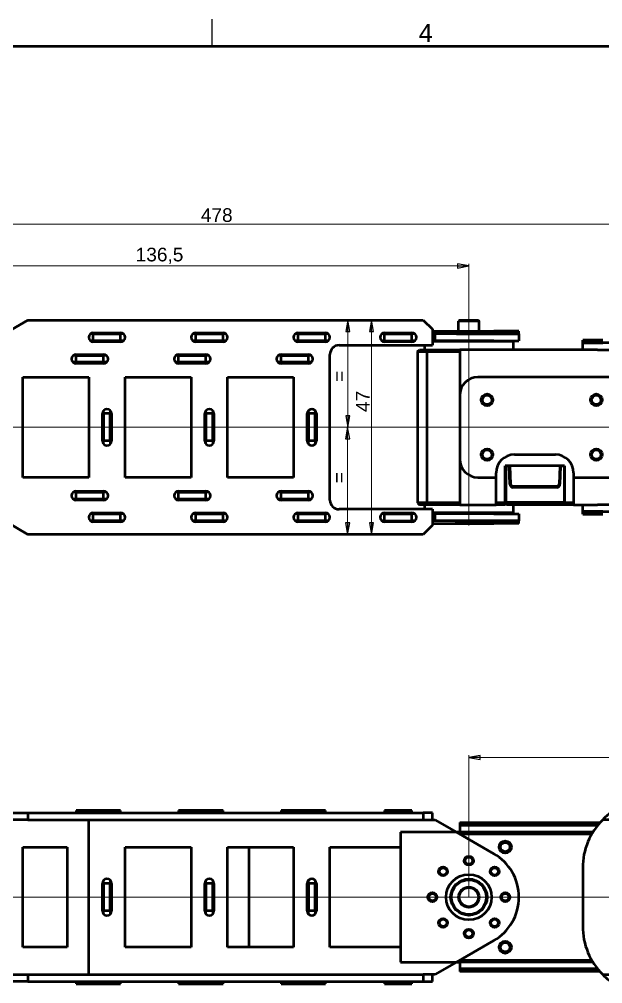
# Model space of a CAD drawing. Header units: millimetres. Extents: x 0 to 590, y 4 to 416.
# Drawn here: x 259.7 to 387.9, y 204.3 to 416 of the extents above; entities that cross this region are included whole.
import ezdxf

# ---------------------------------------------------------------- set-up
doc = ezdxf.new("R2010")
doc.units = ezdxf.units.MM
doc.linetypes.add('CHAIN', pattern=[0.3543, 0.2362, -0.0295, 0.0591, -0.0295])
for name, color, linetype, lineweight in [('Centerline(INTECO)', 7, 'CHAIN', 18), ('Dimensions(INTECO)', 7, 'Continuous', 25), ('Sketch Geometry(INTECO)', 7, 'Continuous', 50), ('Symbols(INTECO)', 7, 'Continuous', 18)]:
    doc.layers.add(name, color=color, linetype=linetype, lineweight=lineweight)
doc.layers.add('Visible Edges(INTECO)', color=7, linetype='Continuous', lineweight=50, true_color=0x262659)
doc.styles.add('Current-ISO-INTECO', font='arial.ttf')
doc.styles.add('Current-ISO-INTECODimensionsText', font='arial.ttf')
doc.dimstyles.new('ISO - INTECO', dxfattribs={"dimtxt": 3, "dimasz": 2.5, "dimexe": 0.5, "dimexo": 0, "dimgap": 0.4, "dimtad": 1, "dimrnd": 1e-08, "dimzin": 0, "dimtxsty": 'Current-ISO-INTECODimensionsText', "dimblk": 'Filled-3', "dimcen": 0.09, "dimdle": 7, "dimclrd": 7, "dimclre": 7, "dimclrt": 7, "dimadec": 1, "dimazin": 0, "dimtfac": 0.666667, "dimtmove": 0, "dimatfit": 3, "dimfxl": 1, "dimtolj": 1, "dimlwd": 15, "dimlwe": 15, "dimarcsym": 0})

# ---------------------------------------------------------------- blocks, each defined once
blk = doc.blocks.new('Borders INTECO Okvir')
at = {"layer": 'Sketch Geometry(INTECO)', "lineweight": 25}
blk.add_line((302, 416), (302, 410), dxfattribs=at)
at = {"layer": 'Sketch Geometry(INTECO)'}
blk.add_line((584, 410), (20, 410), dxfattribs=at)
at = {"layer": 'Symbols(INTECO)', "color": 7, "insert": (349, 415), "char_height": 4, "attachment_point": 2, "style": 'Current-ISO-INTECO'}
blk.add_mtext('\\fArial|b0|i0;\\H4.0000;4', dxfattribs=at)
blk = doc.blocks.new('Filled-3')
at = {"color": 0}
for p, q in [((0, 0), (-1, 0.18)), ((-1, 0.18), (-1, -0.18)), ((-1, 0), (0, 0)), ((-1, -0.18), (0, 0))]:
    blk.add_line(p, q, dxfattribs=at)
at = {"color": 0, "flags": 128}
blk.add_lwpolyline([(-1, -0.18), (0, 0), (-1, 0.18), (-1, -0.18)], dxfattribs=at)
at = {"color": 0}
blk.add_solid([(-1, -0.18), (0, 0), (-1, 0.18), (-1, -0.18)], dxfattribs=at)
blk = doc.blocks.new('*D26')
at = {"layer": 'Defpoints', "color": 0, "linetype": 'Continuous', "transparency": 16777216}
for p in [(541.73, 371.06), (541.73, 343.06), (64.23, 338.71)]:
    blk.add_point(p, dxfattribs=at)
at = {"layer": 'Dimensions(INTECO)', "color": 7, "linetype": 'Continuous', "lineweight": 15, "transparency": 16777216}
for p, q in [((64.23, 338.71), (64.23, 371.56)), ((66.73, 371.06), (539.23, 371.06)), ((541.73, 343.06), (541.73, 371.56))]:
    blk.add_line(p, q, dxfattribs=at)
at = {"layer": 'Dimensions(INTECO)', "color": 7, "linetype": 'Continuous', "lineweight": 15, "transparency": 16777216, "xscale": 2.5, "yscale": 2.5, "zscale": 2.5, "rotation": 180}
blk.add_blockref('Filled-3', (64.23, 371.06), dxfattribs=at)
at = {"layer": 'Dimensions(INTECO)', "color": 7, "linetype": 'Continuous', "lineweight": 15, "transparency": 16777216, "xscale": 2.5, "yscale": 2.5, "zscale": 2.5}
blk.add_blockref('Filled-3', (541.73, 371.06), dxfattribs=at)
at = {"layer": 'Dimensions(INTECO)', "color": 7, "linetype": 'Continuous', "lineweight": 18, "transparency": 16777216, "insert": (299.6, 374.53), "char_height": 3, "attachment_point": 1, "style": 'Current-ISO-INTECODimensionsText'}
blk.add_mtext('\\A1;478', dxfattribs=at)
blk = doc.blocks.new('*D29')
at = {"layer": 'Defpoints', "color": 0, "linetype": 'Continuous', "transparency": 16777216}
for p in [(358.48, 361.86), (358.48, 350.21), (221.98, 326.46)]:
    blk.add_point(p, dxfattribs=at)
at = {"layer": 'Dimensions(INTECO)', "color": 7, "linetype": 'Continuous', "lineweight": 15, "transparency": 16777216}
for p, q in [((221.98, 326.46), (221.98, 362.36)), ((358.48, 350.21), (358.48, 362.36)), ((224.48, 361.86), (355.98, 361.86))]:
    blk.add_line(p, q, dxfattribs=at)
at = {"layer": 'Dimensions(INTECO)', "color": 7, "linetype": 'Continuous', "lineweight": 15, "transparency": 16777216, "xscale": 2.5, "yscale": 2.5, "zscale": 2.5, "rotation": 180}
blk.add_blockref('Filled-3', (221.98, 361.86), dxfattribs=at)
at = {"layer": 'Dimensions(INTECO)', "color": 7, "linetype": 'Continuous', "lineweight": 15, "transparency": 16777216, "xscale": 2.5, "yscale": 2.5, "zscale": 2.5}
blk.add_blockref('Filled-3', (358.48, 361.86), dxfattribs=at)
at = {"layer": 'Dimensions(INTECO)', "color": 7, "linetype": 'Continuous', "lineweight": 18, "transparency": 16777216, "insert": (285.29, 365.87), "char_height": 3, "attachment_point": 1, "style": 'Current-ISO-INTECODimensionsText'}
blk.add_mtext('\\A1;136,5', dxfattribs=at)
blk = doc.blocks.new('*D30')
at = {"layer": 'Defpoints', "color": 0, "linetype": 'Continuous', "transparency": 16777216}
for p in [(433.98, 253.98), (358.48, 223.34), (433.98, 223.34)]:
    blk.add_point(p, dxfattribs=at)
at = {"layer": 'Dimensions(INTECO)', "color": 7, "linetype": 'Continuous', "lineweight": 15, "transparency": 16777216}
for p, q in [((358.48, 223.34), (358.48, 254.48)), ((433.98, 223.34), (433.98, 254.48)), ((360.98, 253.98), (431.48, 253.98))]:
    blk.add_line(p, q, dxfattribs=at)
at = {"layer": 'Dimensions(INTECO)', "color": 7, "linetype": 'Continuous', "lineweight": 15, "transparency": 16777216, "xscale": 2.5, "yscale": 2.5, "zscale": 2.5, "rotation": 180}
blk.add_blockref('Filled-3', (358.48, 253.98), dxfattribs=at)
at = {"layer": 'Dimensions(INTECO)', "color": 7, "linetype": 'Continuous', "lineweight": 15, "transparency": 16777216, "xscale": 2.5, "yscale": 2.5, "zscale": 2.5}
blk.add_blockref('Filled-3', (433.98, 253.98), dxfattribs=at)
at = {"layer": 'Dimensions(INTECO)', "color": 7, "linetype": 'Continuous', "lineweight": 18, "transparency": 16777216, "insert": (392.33, 257.97), "char_height": 3, "attachment_point": 1, "style": 'Current-ISO-INTECODimensionsText'}
blk.add_mtext('\\A1;75,5', dxfattribs=at)
blk = doc.blocks.new('*D33')
at = {"layer": 'Defpoints', "color": 0, "linetype": 'Continuous', "transparency": 16777216}
for p in [(348.48, 349.96), (337.09, 302.96), (348.48, 302.96)]:
    blk.add_point(p, dxfattribs=at)
at = {"layer": 'Dimensions(INTECO)', "color": 7, "linetype": 'Continuous', "lineweight": 15, "transparency": 16777216}
blk.add_line((337.09, 347.46), (337.09, 305.46), dxfattribs=at)
at = {"layer": 'Dimensions(INTECO)', "color": 7, "linetype": 'Continuous', "lineweight": 15, "transparency": 16777216, "xscale": 2.5, "yscale": 2.5, "zscale": 2.5}
for p, rotation in [((337.09, 349.96), 90), ((337.09, 302.96), 270)]:
    blk.add_blockref('Filled-3', p, dxfattribs=dict(at, rotation=rotation))
at = {"layer": 'Dimensions(INTECO)', "color": 7, "linetype": 'Continuous', "lineweight": 18, "transparency": 16777216, "insert": (333.69, 329.8), "char_height": 3, "attachment_point": 1, "rotation": 90, "style": 'Current-ISO-INTECODimensionsText'}
blk.add_mtext('\\A1;47', dxfattribs=at)
blk = doc.blocks.new('*D34')
at = {"layer": 'Defpoints', "color": 0, "linetype": 'Continuous', "transparency": 16777216}
for p in [(348.48, 349.96), (331.88, 326.46), (373.38, 326.46)]:
    blk.add_point(p, dxfattribs=at)
at = {"layer": 'Dimensions(INTECO)', "color": 7, "linetype": 'Continuous', "lineweight": 15, "transparency": 16777216}
blk.add_line((331.88, 347.46), (331.88, 328.96), dxfattribs=at)
at = {"layer": 'Dimensions(INTECO)', "color": 7, "linetype": 'Continuous', "lineweight": 15, "transparency": 16777216, "xscale": 2.5, "yscale": 2.5, "zscale": 2.5}
for p, rotation in [((331.88, 349.96), 90), ((331.88, 326.46), 270)]:
    blk.add_blockref('Filled-3', p, dxfattribs=dict(at, rotation=rotation))
at = {"layer": 'Dimensions(INTECO)', "color": 7, "linetype": 'Continuous', "lineweight": 18, "transparency": 16777216, "insert": (328.48, 335.27), "char_height": 3, "attachment_point": 1, "rotation": 90, "style": 'Current-ISO-INTECODimensionsText'}
blk.add_mtext('\\A1; \\fArial|b0|i0;\\H3.0000;=', dxfattribs=at)
blk = doc.blocks.new('*D35')
at = {"layer": 'Defpoints', "color": 0, "linetype": 'Continuous', "transparency": 16777216}
for p in [(376.56, 326.46), (331.85, 302.96), (348.48, 302.96)]:
    blk.add_point(p, dxfattribs=at)
at = {"layer": 'Dimensions(INTECO)', "color": 7, "linetype": 'Continuous', "lineweight": 15, "transparency": 16777216}
blk.add_line((331.85, 323.96), (331.85, 305.46), dxfattribs=at)
at = {"layer": 'Dimensions(INTECO)', "color": 7, "linetype": 'Continuous', "lineweight": 15, "transparency": 16777216, "xscale": 2.5, "yscale": 2.5, "zscale": 2.5}
for p, rotation in [((331.85, 326.46), 90), ((331.85, 302.96), 270)]:
    blk.add_blockref('Filled-3', p, dxfattribs=dict(at, rotation=rotation))
at = {"layer": 'Dimensions(INTECO)', "color": 7, "linetype": 'Continuous', "lineweight": 18, "transparency": 16777216, "insert": (328.45, 313.03), "char_height": 3, "attachment_point": 1, "rotation": 90, "style": 'Current-ISO-INTECODimensionsText'}
blk.add_mtext('\\A1; \\fArial|b0|i0;\\H3.0000;=', dxfattribs=at)

msp = doc.modelspace()

# ---------------------------------------------------------------- linework, layer by layer
at = {"layer": 'Centerline(INTECO)', "linetype": 'Continuous'}
for p, q in [((358.476, 304.886), (358.476, 350.215)), ((548.296, 326.465), (59.358, 326.465)), ((547.774, 223.345), (59.879, 223.345))]:
    msp.add_line(p, q, dxfattribs=at)
at = {"layer": 'Visible Edges(INTECO)'}
for p, q in [((261.627, 349.965), (254.476, 345.836)), ((261.627, 349.965), (348.476, 349.965)), ((348.476, 349.965), (350.476, 347.965)), ((356.376, 349.865), (356.226, 349.715)), ((360.726, 349.715), (356.226, 349.715)), ((356.226, 347.565), (356.226, 349.715)), ((360.576, 349.865), (356.376, 349.865)), ((360.576, 349.865), (360.726, 349.715)), ((360.726, 347.565), (360.726, 349.715)), ((275.976, 347.215), (281.976, 347.215)), ((278.226, 347.215), (278.226, 346.965)), ((279.726, 346.965), (279.726, 347.215)), ((298.476, 347.215), (304.476, 347.215)), ((300.726, 347.215), (300.726, 346.965)), ((302.226, 346.965), (302.226, 347.215)), ((320.976, 347.215), (326.976, 347.215)), ((323.226, 347.215), (323.226, 346.965)), ((324.726, 346.965), (324.726, 347.215)), ((339.976, 347.215), (345.976, 347.215)), ((343.476, 346.965), (343.476, 347.215)), ((350.476, 347.965), (350.476, 344.465)), ((350.476, 347.565), (355.795, 347.565)), ((355.795, 347.565), (363.976, 347.565)), ((355.795, 346.965), (355.795, 347.565)), ((369.476, 347.565), (363.976, 347.565)), ((369.476, 346.965), (369.476, 347.565)), ((275.976, 346.965), (275.315, 346.965)), ((275.976, 345.465), (275.315, 345.465)), ((275.976, 346.965), (281.976, 346.965)), ((275.976, 345.465), (275.976, 346.965)), ((281.976, 345.465), (275.976, 345.465)), ((281.976, 345.215), (275.976, 345.215)), ((278.226, 345.465), (278.226, 345.215)), ((279.726, 345.215), (279.726, 345.465)), ((282.638, 346.965), (281.976, 346.965)), ((281.976, 345.465), (281.976, 346.965)), ((282.638, 345.465), (281.976, 345.465)), ((298.476, 346.965), (297.815, 346.965)), ((298.476, 345.465), (297.815, 345.465)), ((298.476, 346.965), (304.476, 346.965)), ((298.476, 345.465), (298.476, 346.965)), ((304.476, 345.465), (298.476, 345.465)), ((304.476, 345.215), (298.476, 345.215)), ((300.726, 345.465), (300.726, 345.215)), ((302.226, 345.215), (302.226, 345.465)), ((305.138, 346.965), (304.476, 346.965)), ((304.476, 345.465), (304.476, 346.965)), ((305.138, 345.465), (304.476, 345.465)), ((320.976, 346.965), (320.315, 346.965)), ((320.976, 345.465), (320.315, 345.465)), ((320.976, 346.965), (326.976, 346.965)), ((320.976, 345.465), (320.976, 346.965)), ((326.976, 345.465), (320.976, 345.465)), ((326.976, 345.215), (320.976, 345.215)), ((323.226, 345.465), (323.226, 345.215)), ((324.726, 345.215), (324.726, 345.465)), ((327.638, 346.965), (326.976, 346.965)), ((326.976, 345.465), (326.976, 346.965)), ((327.638, 345.465), (326.976, 345.465)), ((339.976, 346.965), (339.315, 346.965)), ((339.976, 345.465), (339.315, 345.465)), ((339.976, 346.965), (345.976, 346.965)), ((339.976, 345.465), (339.976, 346.965)), ((339.976, 345.465), (345.976, 345.465)), ((345.976, 345.215), (339.976, 345.215)), ((345.976, 345.465), (345.976, 346.965)), ((346.638, 346.965), (345.976, 346.965)), ((346.638, 345.465), (345.976, 345.465)), ((351.032, 346.965), (350.476, 346.965)), ((351.032, 345.465), (350.476, 345.465)), ((368.226, 345.265), (350.476, 345.265)), ((351.032, 346.965), (351.032, 345.465)), ((363.976, 346.965), (351.032, 346.965)), ((363.976, 345.465), (351.032, 345.465)), ((355.795, 346.965), (363.976, 346.965)), ((369.476, 346.965), (363.976, 346.965)), ((363.976, 346.965), (369.476, 346.965)), ((363.976, 345.465), (369.476, 345.465)), ((368.026, 345.465), (368.226, 345.265)), ((368.226, 345.265), (368.226, 343.465)), ((369.476, 346.965), (369.476, 345.465)), ((387.882, 345.565), (383.476, 345.565)), ((383.476, 344.965), (383.476, 345.565)), ((329.976, 344.465), (350.476, 344.465)), ((347.226, 343.065), (347.626, 343.465)), ((347.226, 343.065), (349.226, 343.065)), ((347.226, 343.065), (347.226, 309.865)), ((347.626, 343.465), (349.392, 343.465)), ((348.726, 344.465), (348.726, 343.465)), ((349.226, 343.065), (349.392, 343.465)), ((349.226, 343.065), (356.476, 343.065)), ((349.226, 343.065), (349.226, 309.865)), ((349.392, 343.465), (356.476, 343.465)), ((356.476, 343.465), (356.476, 333.465)), ((386.762, 343.465), (356.476, 343.465)), ((389.637, 344.965), (383.476, 344.965)), ((383.476, 343.465), (383.476, 344.965)), ((383.476, 344.965), (387.882, 344.965)), ((386.762, 343.465), (389.637, 343.465)), ((272.226, 342.215), (271.565, 342.215)), ((272.226, 342.465), (278.226, 342.465)), ((272.226, 342.215), (278.226, 342.215)), ((272.226, 340.715), (272.226, 342.215)), ((278.226, 342.215), (278.226, 342.465)), ((278.888, 342.215), (278.226, 342.215)), ((278.226, 340.715), (278.226, 342.215)), ((294.726, 342.215), (294.065, 342.215)), ((294.726, 342.465), (300.726, 342.465)), ((294.726, 342.215), (300.726, 342.215)), ((294.726, 340.715), (294.726, 342.215)), ((300.726, 342.215), (300.726, 342.465)), ((300.726, 340.715), (300.726, 342.215)), ((301.388, 342.215), (300.726, 342.215)), ((317.226, 342.215), (316.565, 342.215)), ((317.226, 342.465), (323.226, 342.465)), ((317.226, 342.215), (323.226, 342.215)), ((317.226, 340.715), (317.226, 342.215)), ((323.226, 342.215), (323.226, 342.465)), ((323.226, 340.715), (323.226, 342.215)), ((323.888, 342.215), (323.226, 342.215)), ((327.976, 310.465), (327.976, 342.465)), ((272.226, 340.715), (271.565, 340.715)), ((278.226, 340.715), (272.226, 340.715)), ((278.226, 340.465), (272.226, 340.465)), ((278.888, 340.715), (278.226, 340.715)), ((278.226, 340.465), (278.226, 340.715)), ((294.726, 340.715), (294.065, 340.715)), ((300.726, 340.715), (294.726, 340.715)), ((300.726, 340.465), (294.726, 340.465)), ((301.388, 340.715), (300.726, 340.715)), ((300.726, 340.465), (300.726, 340.715)), ((317.226, 340.715), (316.565, 340.715)), ((323.226, 340.715), (317.226, 340.715)), ((323.226, 340.465), (317.226, 340.465)), ((323.888, 340.715), (323.226, 340.715)), ((323.226, 340.465), (323.226, 340.715)), ((260.476, 337.465), (274.976, 337.465)), ((260.476, 315.465), (260.476, 337.465)), ((274.976, 337.465), (274.976, 315.465)), ((282.976, 337.465), (297.476, 337.465)), ((282.976, 315.465), (282.976, 337.465)), ((297.476, 337.465), (297.476, 315.465)), ((305.476, 337.465), (319.976, 337.465)), ((305.476, 315.465), (305.476, 337.465)), ((319.976, 337.465), (319.976, 315.465)), ((393.476, 337.465), (360.476, 337.465)), ((356.476, 333.465), (356.476, 319.465)), ((277.976, 323.465), (277.976, 329.465)), ((278.226, 329.465), (278.226, 330.126)), ((279.726, 329.465), (278.226, 329.465)), ((278.226, 329.465), (278.226, 323.465)), ((279.726, 330.126), (279.726, 329.465)), ((279.726, 323.465), (279.726, 329.465)), ((279.976, 329.465), (279.976, 323.465)), ((300.476, 323.465), (300.476, 329.465)), ((300.726, 329.465), (300.726, 330.126)), ((302.226, 329.465), (300.726, 329.465)), ((300.726, 329.465), (300.726, 323.465)), ((302.226, 330.126), (302.226, 329.465)), ((302.226, 323.465), (302.226, 329.465)), ((302.476, 329.465), (302.476, 323.465)), ((322.976, 323.465), (322.976, 329.465)), ((323.226, 329.465), (323.226, 330.126)), ((324.726, 329.465), (323.226, 329.465)), ((323.226, 329.465), (323.226, 323.465)), ((324.726, 330.126), (324.726, 329.465)), ((324.726, 323.465), (324.726, 329.465)), ((324.976, 329.465), (324.976, 323.465)), ((279.726, 323.465), (278.226, 323.465)), ((278.226, 322.803), (278.226, 323.465)), ((279.726, 323.465), (279.726, 322.803)), ((302.226, 323.465), (300.726, 323.465)), ((300.726, 322.803), (300.726, 323.465)), ((302.226, 323.465), (302.226, 322.803)), ((324.726, 323.465), (323.226, 323.465)), ((323.226, 322.803), (323.226, 323.465)), ((324.726, 323.465), (324.726, 322.803)), ((368.476, 320.465), (377.476, 320.465)), ((356.476, 319.465), (356.476, 309.465)), ((366.476, 309.865), (366.476, 317.965)), ((379.476, 317.965), (366.476, 317.965)), ((366.576, 317.965), (366.576, 317.915)), ((366.576, 317.915), (366.576, 309.965)), ((367.323, 317.915), (366.576, 317.915)), ((367.462, 313.94), (367.323, 317.915)), ((367.323, 317.915), (367.523, 317.915)), ((367.522, 317.965), (367.523, 317.915)), ((367.662, 313.947), (367.523, 317.915)), ((378.43, 317.915), (378.291, 313.947)), ((378.431, 317.965), (378.43, 317.915)), ((378.63, 317.915), (378.43, 317.915)), ((378.63, 317.915), (378.491, 313.94)), ((379.376, 317.915), (378.63, 317.915)), ((379.376, 317.965), (379.376, 317.915)), ((379.376, 317.915), (379.376, 309.965)), ((379.476, 317.965), (379.476, 309.865)), ((274.976, 315.465), (260.476, 315.465)), ((297.476, 315.465), (282.976, 315.465)), ((319.976, 315.465), (305.476, 315.465)), ((360.476, 315.465), (364.476, 315.465)), ((364.476, 315.465), (364.476, 316.465)), ((364.476, 309.465), (364.476, 315.465)), ((381.476, 316.465), (381.476, 315.465)), ((381.476, 315.465), (381.476, 309.465)), ((381.476, 315.465), (393.476, 315.465)), ((377.791, 313.465), (368.161, 313.465)), ((377.791, 313.265), (368.161, 313.265)), ((272.226, 312.215), (271.565, 312.215)), ((272.226, 312.465), (278.226, 312.465)), ((272.226, 312.215), (278.226, 312.215)), ((272.226, 310.715), (272.226, 312.215)), ((278.226, 312.215), (278.226, 312.465)), ((278.888, 312.215), (278.226, 312.215)), ((278.226, 310.715), (278.226, 312.215)), ((294.726, 312.215), (294.065, 312.215)), ((294.726, 312.465), (300.726, 312.465)), ((294.726, 312.215), (300.726, 312.215)), ((294.726, 310.715), (294.726, 312.215)), ((300.726, 312.215), (300.726, 312.465)), ((300.726, 310.715), (300.726, 312.215)), ((301.388, 312.215), (300.726, 312.215)), ((317.226, 312.215), (316.565, 312.215)), ((317.226, 312.465), (323.226, 312.465)), ((317.226, 312.215), (323.226, 312.215)), ((317.226, 310.715), (317.226, 312.215)), ((323.226, 312.215), (323.226, 312.465)), ((323.226, 310.715), (323.226, 312.215)), ((323.888, 312.215), (323.226, 312.215)), ((366.576, 313.065), (366.476, 313.065)), ((366.576, 312.665), (366.476, 312.665)), ((366.476, 311.465), (366.576, 311.465)), ((272.226, 310.715), (271.565, 310.715)), ((278.226, 310.715), (272.226, 310.715)), ((278.226, 310.465), (272.226, 310.465)), ((278.888, 310.715), (278.226, 310.715)), ((278.226, 310.465), (278.226, 310.715)), ((294.726, 310.715), (294.065, 310.715)), ((300.726, 310.715), (294.726, 310.715)), ((300.726, 310.465), (294.726, 310.465)), ((301.388, 310.715), (300.726, 310.715)), ((300.726, 310.465), (300.726, 310.715)), ((317.226, 310.715), (316.565, 310.715)), ((323.226, 310.715), (317.226, 310.715)), ((323.226, 310.465), (317.226, 310.465)), ((323.888, 310.715), (323.226, 310.715)), ((323.226, 310.465), (323.226, 310.715)), ((349.226, 309.865), (347.226, 309.865)), ((347.226, 309.865), (347.626, 309.465)), ((349.392, 309.465), (347.626, 309.465)), ((348.726, 309.465), (348.726, 308.465)), ((356.476, 309.865), (349.226, 309.865)), ((349.226, 309.865), (349.392, 309.465)), ((356.476, 309.465), (349.392, 309.465)), ((356.476, 309.465), (364.476, 309.465)), ((366.476, 309.865), (364.476, 309.865)), ((366.476, 309.465), (364.476, 309.465)), ((366.476, 309.865), (366.476, 309.465)), ((366.576, 309.665), (366.576, 309.965)), ((379.376, 309.965), (366.576, 309.965)), ((366.576, 309.665), (366.776, 309.465)), ((379.176, 309.465), (366.776, 309.465)), ((368.226, 309.465), (368.226, 307.665)), ((379.176, 309.465), (379.376, 309.665)), ((379.476, 309.465), (379.176, 309.465)), ((379.376, 309.965), (379.376, 309.665)), ((379.476, 309.465), (379.476, 309.865)), ((381.476, 309.865), (379.476, 309.865)), ((381.476, 309.465), (379.476, 309.465)), ((381.476, 309.465), (386.762, 309.465)), ((383.476, 307.965), (383.476, 309.465)), ((389.637, 309.465), (386.762, 309.465)), ((254.476, 307.093), (261.627, 302.965)), ((275.976, 307.465), (275.315, 307.465)), ((275.976, 307.715), (281.976, 307.715)), ((275.976, 307.465), (281.976, 307.465)), ((275.976, 305.965), (275.976, 307.465)), ((278.226, 307.715), (278.226, 307.465)), ((279.726, 307.465), (279.726, 307.715)), ((282.638, 307.465), (281.976, 307.465)), ((281.976, 305.965), (281.976, 307.465)), ((298.476, 307.465), (297.815, 307.465)), ((298.476, 307.715), (304.476, 307.715)), ((298.476, 307.465), (304.476, 307.465)), ((298.476, 305.965), (298.476, 307.465)), ((300.726, 307.715), (300.726, 307.465)), ((302.226, 307.465), (302.226, 307.715)), ((305.138, 307.465), (304.476, 307.465)), ((304.476, 305.965), (304.476, 307.465)), ((320.976, 307.465), (320.315, 307.465)), ((320.976, 307.715), (326.976, 307.715)), ((320.976, 307.465), (326.976, 307.465)), ((320.976, 305.965), (320.976, 307.465)), ((323.226, 307.715), (323.226, 307.465)), ((324.726, 307.465), (324.726, 307.715)), ((327.638, 307.465), (326.976, 307.465)), ((326.976, 305.965), (326.976, 307.465)), ((350.476, 308.465), (329.976, 308.465)), ((339.976, 307.465), (339.315, 307.465)), ((339.976, 307.715), (345.976, 307.715)), ((339.976, 307.465), (345.976, 307.465)), ((339.976, 305.965), (339.976, 307.465)), ((345.976, 305.965), (345.976, 307.465)), ((346.638, 307.465), (345.976, 307.465)), ((350.476, 308.465), (350.476, 304.965)), ((368.226, 307.665), (350.476, 307.665)), ((351.032, 307.465), (350.476, 307.465)), ((351.032, 307.465), (351.032, 305.965)), ((363.976, 307.465), (351.032, 307.465)), ((363.976, 307.465), (369.476, 307.465)), ((368.026, 307.465), (368.226, 307.665)), ((369.476, 307.465), (369.476, 305.965)), ((383.476, 307.965), (389.637, 307.965)), ((387.882, 307.965), (383.476, 307.965)), ((383.476, 307.365), (383.476, 307.965)), ((383.476, 307.365), (387.882, 307.365)), ((275.976, 305.965), (275.315, 305.965)), ((281.976, 305.965), (275.976, 305.965)), ((281.976, 305.715), (275.976, 305.715)), ((278.226, 305.715), (278.226, 305.965)), ((279.726, 305.965), (279.726, 305.715)), ((282.638, 305.965), (281.976, 305.965)), ((298.476, 305.965), (297.815, 305.965)), ((304.476, 305.965), (298.476, 305.965)), ((304.476, 305.715), (298.476, 305.715)), ((300.726, 305.715), (300.726, 305.965)), ((302.226, 305.965), (302.226, 305.715)), ((305.138, 305.965), (304.476, 305.965)), ((320.976, 305.965), (320.315, 305.965)), ((326.976, 305.965), (320.976, 305.965)), ((326.976, 305.715), (320.976, 305.715)), ((323.226, 305.715), (323.226, 305.965)), ((324.726, 305.965), (324.726, 305.715)), ((327.638, 305.965), (326.976, 305.965)), ((339.976, 305.965), (339.315, 305.965)), ((339.976, 305.965), (345.976, 305.965)), ((345.976, 305.715), (339.976, 305.715)), ((343.476, 305.715), (343.476, 305.965)), ((346.638, 305.965), (345.976, 305.965)), ((350.476, 304.965), (348.476, 302.965)), ((351.032, 305.965), (350.476, 305.965)), ((350.476, 305.365), (355.795, 305.365)), ((363.976, 305.965), (351.032, 305.965)), ((355.795, 305.965), (363.976, 305.965)), ((355.795, 305.365), (355.795, 305.965)), ((355.795, 305.365), (363.976, 305.365)), ((369.476, 305.965), (363.976, 305.965)), ((363.976, 305.965), (369.476, 305.965)), ((369.476, 305.365), (363.976, 305.365)), ((369.476, 305.365), (369.476, 305.965)), ((348.476, 302.965), (261.627, 302.965)), ((254.476, 241.845), (261.627, 241.845)), ((261.627, 241.845), (348.476, 241.845)), ((261.627, 241.845), (261.627, 240.345)), ((275.976, 242.345), (272.226, 242.345)), ((272.226, 242.345), (272.226, 241.845)), ((281.976, 242.345), (275.976, 242.345)), ((275.976, 242.345), (275.976, 241.845)), ((281.976, 241.845), (281.976, 242.345)), ((298.476, 242.345), (294.726, 242.345)), ((294.726, 242.345), (294.726, 241.845)), ((304.476, 242.345), (298.476, 242.345)), ((298.476, 242.345), (298.476, 241.845)), ((304.476, 241.845), (304.476, 242.345)), ((320.976, 242.345), (317.226, 242.345)), ((317.226, 242.345), (317.226, 241.845)), ((326.976, 242.345), (320.976, 242.345)), ((320.976, 242.345), (320.976, 241.845)), ((326.976, 241.845), (326.976, 242.345)), ((345.976, 242.345), (339.976, 242.345)), ((339.976, 242.345), (339.976, 241.845)), ((345.976, 241.845), (345.976, 242.345)), ((350.476, 241.845), (348.476, 241.845)), ((348.476, 241.845), (348.476, 240.345)), ((350.476, 240.345), (350.476, 241.845)), ((261.627, 240.345), (254.476, 240.345)), ((261.627, 240.345), (348.476, 240.345)), ((274.976, 206.345), (274.976, 240.345)), ((348.476, 240.345), (350.476, 240.345)), ((350.476, 240.345), (351.032, 240.345)), ((351.032, 240.345), (355.795, 237.595)), ((356.476, 239.695), (360.476, 239.695)), ((356.476, 239.695), (356.476, 239.095)), ((360.476, 239.695), (387.268, 239.695)), ((404.571, 240.345), (387.882, 240.345)), ((343.476, 237.595), (343.476, 209.095)), ((355.795, 237.595), (343.476, 237.595)), ((356.476, 237.595), (355.795, 237.595)), ((363.976, 232.871), (355.795, 237.595)), ((386.762, 239.095), (356.476, 239.095)), ((356.476, 239.095), (356.476, 237.595)), ((385.706, 237.595), (356.476, 237.595)), ((385.468, 237.195), (356.488, 237.195)), ((260.476, 234.345), (270.226, 234.345)), ((260.476, 212.345), (260.476, 234.345)), ((270.226, 234.345), (270.226, 212.345)), ((282.976, 212.345), (282.976, 234.345)), ((282.976, 234.345), (297.476, 234.345)), ((297.476, 234.345), (297.476, 212.345)), ((305.476, 212.345), (305.476, 234.345)), ((305.476, 234.345), (319.976, 234.345)), ((310.226, 212.345), (310.226, 234.345)), ((319.976, 234.345), (319.976, 212.345)), ((327.976, 212.345), (327.976, 234.345)), ((327.976, 234.345), (343.476, 234.345)), ((383.476, 229.726), (383.476, 216.964)), ((278.226, 226.345), (278.226, 227.006)), ((279.726, 227.006), (279.726, 226.345)), ((300.726, 226.345), (300.726, 227.006)), ((302.226, 227.006), (302.226, 226.345)), ((323.226, 226.345), (323.226, 227.006)), ((324.726, 227.006), (324.726, 226.345)), ((277.976, 220.345), (277.976, 226.345)), ((278.226, 226.345), (278.226, 220.345)), ((279.726, 226.345), (278.226, 226.345)), ((279.976, 226.345), (279.726, 226.345)), ((279.726, 220.345), (279.726, 226.345)), ((279.976, 226.345), (279.976, 220.345)), ((300.726, 226.345), (300.476, 226.345)), ((300.476, 220.345), (300.476, 226.345)), ((300.726, 226.345), (300.726, 220.345)), ((302.226, 226.345), (300.726, 226.345)), ((302.226, 220.345), (302.226, 226.345)), ((302.476, 226.345), (302.476, 220.345)), ((323.226, 226.345), (322.976, 226.345)), ((322.976, 220.345), (322.976, 226.345)), ((323.226, 226.345), (323.226, 220.345)), ((324.726, 226.345), (323.226, 226.345)), ((324.726, 220.345), (324.726, 226.345)), ((324.976, 226.345), (324.976, 220.345)), ((278.226, 219.683), (278.226, 220.345)), ((279.726, 220.345), (278.226, 220.345)), ((279.726, 220.345), (279.976, 220.345)), ((279.726, 220.345), (279.726, 219.683)), ((300.476, 220.345), (300.726, 220.345)), ((300.726, 219.683), (300.726, 220.345)), ((302.226, 220.345), (300.726, 220.345)), ((302.226, 220.345), (302.226, 219.683)), ((322.976, 220.345), (323.226, 220.345)), ((323.226, 219.683), (323.226, 220.345)), ((324.726, 220.345), (323.226, 220.345)), ((324.726, 220.345), (324.726, 219.683)), ((355.795, 209.095), (363.976, 213.819)), ((270.226, 212.345), (260.476, 212.345)), ((297.476, 212.345), (282.976, 212.345)), ((319.976, 212.345), (305.476, 212.345)), ((343.476, 212.345), (327.976, 212.345)), ((343.476, 209.095), (355.795, 209.095)), ((355.795, 209.095), (351.032, 206.345)), ((355.795, 209.095), (356.476, 209.095)), ((385.706, 209.095), (356.476, 209.095)), ((356.476, 209.095), (356.476, 207.595)), ((386.762, 207.595), (356.476, 207.595)), ((356.476, 207.595), (356.476, 206.995)), ((356.488, 209.495), (385.468, 209.495)), ((254.476, 206.345), (261.627, 206.345)), ((261.627, 206.345), (348.476, 206.345)), ((261.627, 206.345), (261.627, 204.845)), ((350.476, 206.345), (348.476, 206.345)), ((348.476, 206.345), (348.476, 204.845)), ((351.032, 206.345), (350.476, 206.345)), ((350.476, 204.845), (350.476, 206.345)), ((360.476, 206.995), (356.476, 206.995)), ((387.268, 206.995), (360.476, 206.995)), ((387.882, 206.345), (404.571, 206.345)), ((261.627, 204.845), (254.476, 204.845)), ((261.627, 204.845), (348.476, 204.845)), ((272.226, 204.845), (272.226, 204.345)), ((272.226, 204.345), (275.976, 204.345)), ((275.976, 204.845), (275.976, 204.345)), ((275.976, 204.345), (281.976, 204.345)), ((281.976, 204.345), (281.976, 204.845)), ((294.726, 204.845), (294.726, 204.345)), ((294.726, 204.345), (298.476, 204.345)), ((298.476, 204.845), (298.476, 204.345)), ((298.476, 204.345), (304.476, 204.345)), ((304.476, 204.345), (304.476, 204.845)), ((317.226, 204.845), (317.226, 204.345)), ((317.226, 204.345), (320.976, 204.345)), ((320.976, 204.845), (320.976, 204.345)), ((320.976, 204.345), (326.976, 204.345)), ((326.976, 204.345), (326.976, 204.845)), ((339.976, 204.845), (339.976, 204.345)), ((339.976, 204.345), (345.976, 204.345)), ((345.976, 204.345), (345.976, 204.845)), ((348.476, 204.845), (350.476, 204.845))]:
    msp.add_line(p, q, dxfattribs=at)
for centre, radius in [((362.476, 332.465), 1.3), ((362.476, 332.465), 1.025), ((386.476, 332.465), 1.3), ((386.476, 332.465), 1.025), ((362.476, 320.465), 1.3), ((386.476, 320.465), 1.3), ((362.476, 320.465), 1.025), ((386.476, 320.465), 1.025), ((366.476, 234.345), 1.35), ((366.476, 234.345), 1.025), ((358.476, 231.345), 1), ((358.476, 231.345), 0.8), ((352.82, 229.002), 1), ((352.82, 229.002), 0.8), ((364.133, 229.002), 1), ((364.133, 229.002), 0.8), ((358.476, 223.345), 5), ((358.476, 223.345), 4), ((358.476, 223.345), 3.8), ((358.476, 223.345), 2.25), ((358.476, 223.345), 2.1), ((350.476, 223.345), 1), ((350.476, 223.345), 0.8), ((366.476, 223.345), 1), ((366.476, 223.345), 0.8), ((352.82, 217.688), 1), ((352.82, 217.688), 0.8), ((364.133, 217.688), 1), ((364.133, 217.688), 0.8), ((358.476, 215.345), 1), ((358.476, 215.345), 0.8), ((366.476, 212.345), 1.35), ((366.476, 212.345), 1.025)]:
    msp.add_circle(centre, radius, dxfattribs=at)
for centre, radius, start, end in [((275.976, 346.215), 1, 90, 270), ((281.976, 346.215), 1, 270, 90), ((298.476, 346.215), 1, 90, 270), ((304.476, 346.215), 1, 270, 90), ((320.976, 346.215), 1, 90, 270), ((326.976, 346.215), 1, 270, 90), ((339.976, 346.215), 1, 90, 270), ((345.976, 346.215), 1, 270, 90), ((329.976, 342.465), 2, 90, 180), ((272.226, 341.465), 1, 90, 270), ((278.226, 341.465), 1, 270, 90), ((294.726, 341.465), 1, 90, 270), ((300.726, 341.465), 1, 270, 90), ((317.226, 341.465), 1, 90, 270), ((323.226, 341.465), 1, 270, 90), ((360.476, 333.465), 4, 90, 180), ((278.976, 329.465), 1, 0, 180), ((301.476, 329.465), 1, 0, 180), ((323.976, 329.465), 1, 0, 180), ((278.976, 323.465), 1, 180, 0), ((301.476, 323.465), 1, 180, 0), ((323.976, 323.465), 1, 180, 0), ((368.476, 316.465), 4, 90, 180), ((377.476, 316.465), 4, 0, 90), ((360.476, 319.465), 4, 180, 270), ((368.161, 313.965), 0.7, 182, 270), ((368.161, 313.965), 0.5, 182, 270), ((377.791, 313.965), 0.5, 270, 358), ((377.791, 313.965), 0.7, 270, 358), ((272.226, 311.465), 1, 90, 270), ((278.226, 311.465), 1, 270, 90), ((294.726, 311.465), 1, 90, 270), ((300.726, 311.465), 1, 270, 90), ((317.226, 311.465), 1, 90, 270), ((323.226, 311.465), 1, 270, 90), ((329.976, 310.465), 2, 180, 270), ((275.976, 306.715), 1, 90, 270), ((281.976, 306.715), 1, 270, 90), ((298.476, 306.715), 1, 90, 270), ((304.476, 306.715), 1, 270, 90), ((320.976, 306.715), 1, 90, 270), ((326.976, 306.715), 1, 270, 90), ((339.976, 306.715), 1, 90, 270), ((345.976, 306.715), 1, 270, 90), ((398.476, 229.726), 15, 126.10678, 134.93406), ((398.476, 229.726), 15, 134.93406, 180), ((358.476, 223.345), 11, 300, 60), ((278.976, 226.345), 1, 0, 180), ((301.476, 226.345), 1, 0, 180), ((323.976, 226.345), 1, 0, 180), ((278.976, 220.345), 1, 180, 0), ((301.476, 220.345), 1, 180, 0), ((323.976, 220.345), 1, 180, 0), ((398.476, 216.964), 15, 180, 225.06594), ((398.476, 216.964), 15, 225.06594, 233.89322)]:
    msp.add_arc(centre, radius, start, end, dxfattribs=at)

# ---------------------------------------------------------------- block references
msp.add_blockref('Borders INTECO Okvir', (0, 0))

# ---------------------------------------------------------------- dimensions: what is measured, and where the dimension line sits
at = {"layer": 'Dimensions(INTECO)', "color": 7, "linetype": 'Continuous', "lineweight": 18}
for base, p1, p2, angle, override, picture, middle in [((541.726424408, 371.064590154), (64.226424408, 338.714590154), (541.726424408, 343.064590154), 180, {"dimgap": 0.4, "dimdec": 0, "dimtol": 0, "dimlim": 0, "dimtp": 0, "dimtm": 0, "dimtdec": 0, "dimtofl": 0, "dimatfit": 1}, '*D26', (302.976424408, 371.064590154)), ((337.089, 302.965), (348.476, 349.965), (348.476, 302.965), 270, {"dimgap": 0.4, "dimdec": 0, "dimse1": 1, "dimse2": 1, "dimtol": 0, "dimlim": 0, "dimtp": 0, "dimtm": 0, "dimtdec": 0, "dimtofl": 0, "dimatfit": 1}, '*D33', (337.089, 332.013)), ((433.976, 253.981), (358.476, 223.345), (433.976, 223.345), 180, {"dimgap": 0.4, "dimdec": 1, "dimtol": 0, "dimlim": 0, "dimtp": 0, "dimtm": 0, "dimtdec": 1, "dimtofl": 0, "dimatfit": 1}, '*D30', (396.226, 253.981))]:
    dim = msp.add_linear_dim(base=base, p1=p1, p2=p2, angle=angle, dimstyle='ISO - INTECO', override=override, dxfattribs=at)
    dim.commit()
    dim.dimension.update_dxf_attribs({"geometry": picture, "text_midpoint": middle, "dimtype": 160})
dim = msp.add_linear_dim(base=(358.476, 361.86), p1=(221.976, 326.465), p2=(358.476, 350.215), dimstyle='ISO - INTECO', override={"dimgap": 0.4, "dimdec": 1, "dimtol": 0, "dimlim": 0, "dimtp": 0, "dimtm": 0, "dimtdec": 1, "dimtofl": 0, "dimatfit": 1}, dxfattribs=at)
dim.commit()
dim.dimension.update_dxf_attribs({"geometry": '*D29', "text_midpoint": (290.226, 361.86), "dimtype": 160})
for base, p1, p2, angle, picture, middle in [((331.881, 326.465), (348.476, 349.965), (373.378, 326.465), 270, '*D34', (331.881, 336.96)), ((331.852, 302.965), (376.564, 326.465), (348.476, 302.965), 90, '*D35', (331.852, 314.715))]:
    dim = msp.add_linear_dim(base=base, p1=p1, p2=p2, angle=angle, text=' \\fArial|b0|i0;\\H3.0000;=', dimstyle='ISO - INTECO', override={"dimgap": 0.4, "dimdec": 2, "dimse1": 1, "dimse2": 1, "dimtol": 0, "dimlim": 0, "dimtp": 0, "dimtm": 0, "dimtdec": 2, "dimtofl": 0, "dimatfit": 1}, dxfattribs=at)
    dim.commit()
    dim.dimension.update_dxf_attribs({"geometry": picture, "text_midpoint": middle, "dimtype": 160})

doc.saveas('drawing.dxf')
